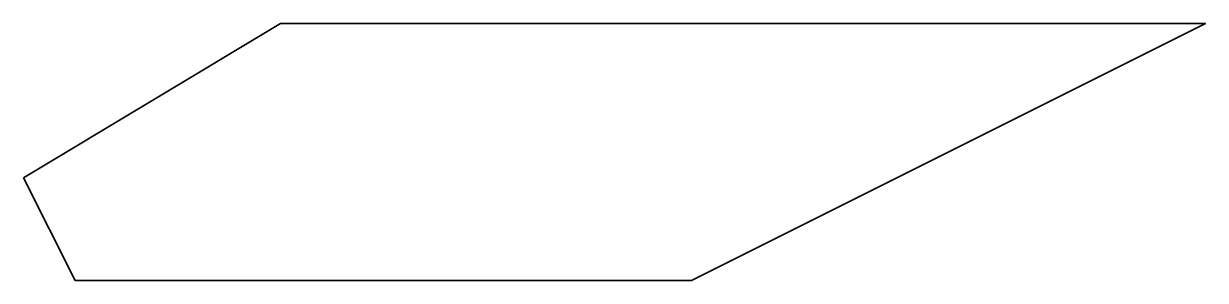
# Model space of a CAD drawing. Extents: x 0 to 414, y -90 to 0.
import ezdxf

# ---------------------------------------------------------------- set-up
doc = ezdxf.new("R2010")
doc.units = 0
doc.linetypes.add('Solid', pattern=[0])

msp = doc.modelspace()

# ---------------------------------------------------------------- linework, layer by layer
at = {"color": 0, "linetype": 'Solid', "lineweight": 35}
msp.add_lwpolyline([(0, -54), (90, 0), (414, 0), (234, -90), (18, -90), (0, -54)], close=True, dxfattribs=at)

doc.saveas('drawing.dxf')
